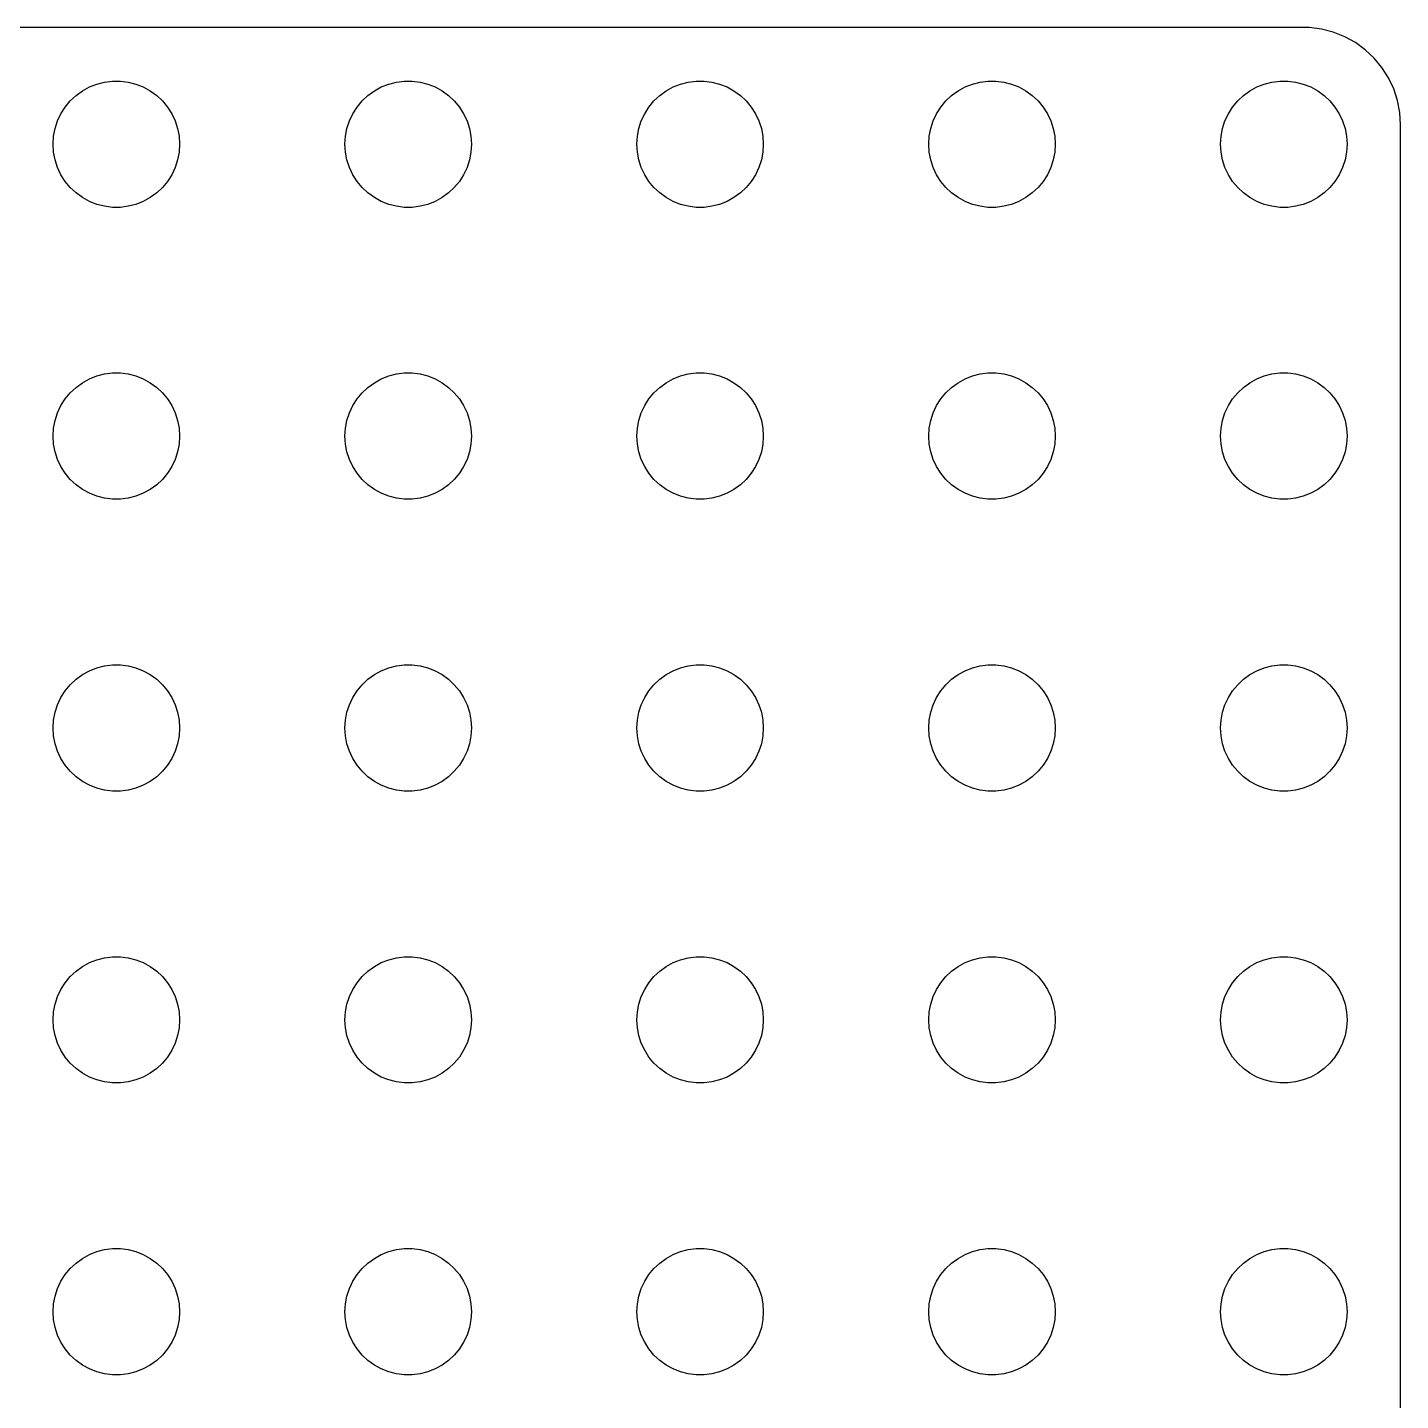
# Model space of a CAD drawing. Header units: metres. Extents: x 9 to 141, y 9 to 141.
# Drawn here: x 70.4 to 141, y 70.4 to 141 of the extents above; entities that cross this region are included whole.
import ezdxf

# ---------------------------------------------------------------- set-up
doc = ezdxf.new("R2010")
doc.units = ezdxf.units.M

msp = doc.modelspace()

# ---------------------------------------------------------------- linework, layer by layer
for p, q in [((136, 141), (14, 141)), ((136, 140.99), (136, 141)), ((136.314, 140.99), (136, 140.99)), ((136.937, 140.911), (136.314, 140.99)), ((137.545, 140.755), (136.937, 140.911)), ((138.129, 140.524), (137.545, 140.755)), ((138.679, 140.222), (138.129, 140.524)), ((139.187, 139.853), (138.679, 140.222)), ((139.645, 139.423), (139.187, 139.853)), ((140.045, 138.939), (139.645, 139.423)), ((140.382, 138.409), (140.045, 138.939)), ((140.649, 137.841), (140.382, 138.409)), ((72.9284, 137.504), (73.2586, 137.744)), ((73.2586, 137.744), (73.6162, 137.941)), ((73.6162, 137.941), (73.9957, 138.091)), ((73.9957, 138.091), (74.391, 138.192)), ((74.391, 138.192), (74.7959, 138.244)), ((74.7959, 138.244), (75.2041, 138.244)), ((75.2041, 138.244), (75.609, 138.192)), ((75.609, 138.192), (76.0043, 138.091)), ((76.0043, 138.091), (76.3838, 137.941)), ((76.3838, 137.941), (76.7414, 137.744)), ((76.7414, 137.744), (77.0716, 137.504)), ((87.9284, 137.504), (88.2586, 137.744)), ((88.2586, 137.744), (88.6162, 137.941)), ((88.6162, 137.941), (88.9957, 138.091)), ((88.9957, 138.091), (89.391, 138.192)), ((89.391, 138.192), (89.7959, 138.244)), ((89.7959, 138.244), (90.2041, 138.244)), ((90.2041, 138.244), (90.609, 138.192)), ((90.609, 138.192), (91.0043, 138.091)), ((91.0043, 138.091), (91.3838, 137.941)), ((91.3838, 137.941), (91.7414, 137.744)), ((91.7414, 137.744), (92.0716, 137.504)), ((102.928, 137.504), (103.259, 137.744)), ((103.259, 137.744), (103.616, 137.941)), ((103.616, 137.941), (103.996, 138.091)), ((103.996, 138.091), (104.391, 138.192)), ((104.391, 138.192), (104.796, 138.244)), ((104.796, 138.244), (105.204, 138.244)), ((105.204, 138.244), (105.609, 138.192)), ((105.609, 138.192), (106.004, 138.091)), ((106.004, 138.091), (106.384, 137.941)), ((106.384, 137.941), (106.741, 137.744)), ((106.741, 137.744), (107.072, 137.504)), ((117.928, 137.504), (118.259, 137.744)), ((118.259, 137.744), (118.616, 137.941)), ((118.616, 137.941), (118.996, 138.091)), ((118.996, 138.091), (119.391, 138.192)), ((119.391, 138.192), (119.796, 138.244)), ((119.796, 138.244), (120.204, 138.244)), ((120.204, 138.244), (120.609, 138.192)), ((120.609, 138.192), (121.004, 138.091)), ((121.004, 138.091), (121.384, 137.941)), ((121.384, 137.941), (121.741, 137.744)), ((121.741, 137.744), (122.072, 137.504)), ((132.928, 137.504), (133.259, 137.744)), ((133.259, 137.744), (133.616, 137.941)), ((133.616, 137.941), (133.996, 138.091)), ((133.996, 138.091), (134.391, 138.192)), ((134.391, 138.192), (134.796, 138.244)), ((134.796, 138.244), (135.204, 138.244)), ((135.204, 138.244), (135.609, 138.192)), ((135.609, 138.192), (136.004, 138.091)), ((136.004, 138.091), (136.384, 137.941)), ((136.384, 137.941), (136.741, 137.744)), ((136.741, 137.744), (137.072, 137.504)), ((140.843, 137.243), (140.649, 137.841)), ((72.152, 136.566), (72.3707, 136.91)), ((72.3707, 136.91), (72.6308, 137.225)), ((72.6308, 137.225), (72.9284, 137.504)), ((77.0716, 137.504), (77.3691, 137.225)), ((77.3691, 137.225), (77.6293, 136.91)), ((77.6293, 136.91), (77.848, 136.566)), ((87.152, 136.566), (87.3707, 136.91)), ((87.3707, 136.91), (87.6308, 137.225)), ((87.6308, 137.225), (87.9284, 137.504)), ((92.0716, 137.504), (92.3691, 137.225)), ((92.3691, 137.225), (92.6293, 136.91)), ((92.6293, 136.91), (92.848, 136.566)), ((102.152, 136.566), (102.371, 136.91)), ((102.371, 136.91), (102.631, 137.225)), ((102.631, 137.225), (102.928, 137.504)), ((107.072, 137.504), (107.369, 137.225)), ((107.369, 137.225), (107.629, 136.91)), ((107.629, 136.91), (107.848, 136.566)), ((117.152, 136.566), (117.371, 136.91)), ((117.371, 136.91), (117.631, 137.225)), ((117.631, 137.225), (117.928, 137.504)), ((122.072, 137.504), (122.369, 137.225)), ((122.369, 137.225), (122.629, 136.91)), ((122.629, 136.91), (122.848, 136.566)), ((132.152, 136.566), (132.371, 136.91)), ((132.371, 136.91), (132.631, 137.225)), ((132.631, 137.225), (132.928, 137.504)), ((137.072, 137.504), (137.369, 137.225)), ((137.369, 137.225), (137.629, 136.91)), ((137.629, 136.91), (137.848, 136.566)), ((140.961, 136.627), (140.843, 137.243)), ((71.9782, 136.196), (72.152, 136.566)), ((77.848, 136.566), (78.0218, 136.196)), ((86.9782, 136.196), (87.152, 136.566)), ((92.848, 136.566), (93.0218, 136.196)), ((101.978, 136.196), (102.152, 136.566)), ((107.848, 136.566), (108.022, 136.196)), ((116.978, 136.196), (117.152, 136.566)), ((122.848, 136.566), (123.022, 136.196)), ((131.978, 136.196), (132.152, 136.566)), ((137.848, 136.566), (138.022, 136.196)), ((141, 136), (140.961, 136.627)), ((71.7756, 135.407), (71.8521, 135.808)), ((71.8521, 135.808), (71.9782, 136.196)), ((78.0218, 136.196), (78.1479, 135.808)), ((78.1479, 135.808), (78.2244, 135.407)), ((86.7756, 135.407), (86.8521, 135.808)), ((86.8521, 135.808), (86.9782, 136.196)), ((93.0218, 136.196), (93.1479, 135.808)), ((93.1479, 135.808), (93.2244, 135.407)), ((101.776, 135.407), (101.852, 135.808)), ((101.852, 135.808), (101.978, 136.196)), ((108.022, 136.196), (108.148, 135.808)), ((108.148, 135.808), (108.224, 135.407)), ((116.776, 135.407), (116.852, 135.808)), ((116.852, 135.808), (116.978, 136.196)), ((123.022, 136.196), (123.148, 135.808)), ((123.148, 135.808), (123.224, 135.407)), ((131.776, 135.407), (131.852, 135.808)), ((131.852, 135.808), (131.978, 136.196)), ((138.022, 136.196), (138.148, 135.808)), ((138.148, 135.808), (138.224, 135.407)), ((141, 14), (141, 136)), ((71.75, 135), (71.7756, 135.407)), ((71.7756, 134.593), (71.75, 135)), ((78.2244, 135.407), (78.25, 135)), ((78.25, 135), (78.2244, 134.593)), ((86.75, 135), (86.7756, 135.407)), ((86.7756, 134.593), (86.75, 135)), ((93.2244, 135.407), (93.25, 135)), ((93.25, 135), (93.2244, 134.593)), ((101.75, 135), (101.776, 135.407)), ((101.776, 134.593), (101.75, 135)), ((108.224, 135.407), (108.25, 135)), ((108.25, 135), (108.224, 134.593)), ((116.75, 135), (116.776, 135.407)), ((116.776, 134.593), (116.75, 135)), ((123.224, 135.407), (123.25, 135)), ((123.25, 135), (123.224, 134.593)), ((131.75, 135), (131.776, 135.407)), ((131.776, 134.593), (131.75, 135)), ((138.224, 135.407), (138.25, 135)), ((138.25, 135), (138.224, 134.593)), ((71.8521, 134.192), (71.7756, 134.593)), ((71.9782, 133.804), (71.8521, 134.192)), ((78.1479, 134.192), (78.0218, 133.804)), ((78.2244, 134.593), (78.1479, 134.192)), ((86.8521, 134.192), (86.7756, 134.593)), ((86.9782, 133.804), (86.8521, 134.192)), ((93.1479, 134.192), (93.0218, 133.804)), ((93.2244, 134.593), (93.1479, 134.192)), ((101.852, 134.192), (101.776, 134.593)), ((101.978, 133.804), (101.852, 134.192)), ((108.148, 134.192), (108.022, 133.804)), ((108.224, 134.593), (108.148, 134.192)), ((116.852, 134.192), (116.776, 134.593)), ((116.978, 133.804), (116.852, 134.192)), ((123.148, 134.192), (123.022, 133.804)), ((123.224, 134.593), (123.148, 134.192)), ((131.852, 134.192), (131.776, 134.593)), ((131.978, 133.804), (131.852, 134.192)), ((138.148, 134.192), (138.022, 133.804)), ((138.224, 134.593), (138.148, 134.192)), ((72.152, 133.434), (71.9782, 133.804)), ((72.3707, 133.09), (72.152, 133.434)), ((77.848, 133.434), (77.6293, 133.09)), ((78.0218, 133.804), (77.848, 133.434)), ((87.152, 133.434), (86.9782, 133.804)), ((87.3707, 133.09), (87.152, 133.434)), ((92.848, 133.434), (92.6293, 133.09)), ((93.0218, 133.804), (92.848, 133.434)), ((102.152, 133.434), (101.978, 133.804)), ((102.371, 133.09), (102.152, 133.434)), ((107.848, 133.434), (107.629, 133.09)), ((108.022, 133.804), (107.848, 133.434)), ((117.152, 133.434), (116.978, 133.804)), ((117.371, 133.09), (117.152, 133.434)), ((122.848, 133.434), (122.629, 133.09)), ((123.022, 133.804), (122.848, 133.434)), ((132.152, 133.434), (131.978, 133.804)), ((132.371, 133.09), (132.152, 133.434)), ((137.848, 133.434), (137.629, 133.09)), ((138.022, 133.804), (137.848, 133.434)), ((72.6308, 132.775), (72.3707, 133.09)), ((72.9284, 132.496), (72.6308, 132.775)), ((77.3691, 132.775), (77.0716, 132.496)), ((77.6293, 133.09), (77.3691, 132.775)), ((87.6308, 132.775), (87.3707, 133.09)), ((87.9284, 132.496), (87.6308, 132.775)), ((92.3691, 132.775), (92.0716, 132.496)), ((92.6293, 133.09), (92.3691, 132.775)), ((102.631, 132.775), (102.371, 133.09)), ((102.928, 132.496), (102.631, 132.775)), ((107.369, 132.775), (107.072, 132.496)), ((107.629, 133.09), (107.369, 132.775)), ((117.631, 132.775), (117.371, 133.09)), ((117.928, 132.496), (117.631, 132.775)), ((122.369, 132.775), (122.072, 132.496)), ((122.629, 133.09), (122.369, 132.775)), ((132.631, 132.775), (132.371, 133.09)), ((132.928, 132.496), (132.631, 132.775)), ((137.369, 132.775), (137.072, 132.496)), ((137.629, 133.09), (137.369, 132.775)), ((73.2586, 132.256), (72.9284, 132.496)), ((73.6162, 132.059), (73.2586, 132.256)), ((73.9957, 131.909), (73.6162, 132.059)), ((76.3838, 132.059), (76.0043, 131.909)), ((76.7414, 132.256), (76.3838, 132.059)), ((77.0716, 132.496), (76.7414, 132.256)), ((88.2586, 132.256), (87.9284, 132.496)), ((88.6162, 132.059), (88.2586, 132.256)), ((88.9957, 131.909), (88.6162, 132.059)), ((91.3838, 132.059), (91.0043, 131.909)), ((91.7414, 132.256), (91.3838, 132.059)), ((92.0716, 132.496), (91.7414, 132.256)), ((103.259, 132.256), (102.928, 132.496)), ((103.616, 132.059), (103.259, 132.256)), ((103.996, 131.909), (103.616, 132.059)), ((106.384, 132.059), (106.004, 131.909)), ((106.741, 132.256), (106.384, 132.059)), ((107.072, 132.496), (106.741, 132.256)), ((118.259, 132.256), (117.928, 132.496)), ((118.616, 132.059), (118.259, 132.256)), ((118.996, 131.909), (118.616, 132.059)), ((121.384, 132.059), (121.004, 131.909)), ((121.741, 132.256), (121.384, 132.059)), ((122.072, 132.496), (121.741, 132.256)), ((133.259, 132.256), (132.928, 132.496)), ((133.616, 132.059), (133.259, 132.256)), ((133.996, 131.909), (133.616, 132.059)), ((136.384, 132.059), (136.004, 131.909)), ((136.741, 132.256), (136.384, 132.059)), ((137.072, 132.496), (136.741, 132.256)), ((74.391, 131.808), (73.9957, 131.909)), ((74.7959, 131.756), (74.391, 131.808)), ((75.2041, 131.756), (74.7959, 131.756)), ((75.609, 131.808), (75.2041, 131.756)), ((76.0043, 131.909), (75.609, 131.808)), ((89.391, 131.808), (88.9957, 131.909)), ((89.7959, 131.756), (89.391, 131.808)), ((90.2041, 131.756), (89.7959, 131.756)), ((90.609, 131.808), (90.2041, 131.756)), ((91.0043, 131.909), (90.609, 131.808)), ((104.391, 131.808), (103.996, 131.909)), ((104.796, 131.756), (104.391, 131.808)), ((105.204, 131.756), (104.796, 131.756)), ((105.609, 131.808), (105.204, 131.756)), ((106.004, 131.909), (105.609, 131.808)), ((119.391, 131.808), (118.996, 131.909)), ((119.796, 131.756), (119.391, 131.808)), ((120.204, 131.756), (119.796, 131.756)), ((120.609, 131.808), (120.204, 131.756)), ((121.004, 131.909), (120.609, 131.808)), ((134.391, 131.808), (133.996, 131.909)), ((134.796, 131.756), (134.391, 131.808)), ((135.204, 131.756), (134.796, 131.756)), ((135.609, 131.808), (135.204, 131.756)), ((136.004, 131.909), (135.609, 131.808)), ((73.2586, 122.744), (73.6162, 122.941)), ((73.6162, 122.941), (73.9957, 123.091)), ((73.9957, 123.091), (74.391, 123.192)), ((74.391, 123.192), (74.7959, 123.244)), ((74.7959, 123.244), (75.2041, 123.244)), ((75.2041, 123.244), (75.609, 123.192)), ((75.609, 123.192), (76.0043, 123.091)), ((76.0043, 123.091), (76.3838, 122.941)), ((76.3838, 122.941), (76.7414, 122.744)), ((88.2586, 122.744), (88.6162, 122.941)), ((88.6162, 122.941), (88.9957, 123.091)), ((88.9957, 123.091), (89.391, 123.192)), ((89.391, 123.192), (89.7959, 123.244)), ((89.7959, 123.244), (90.2041, 123.244)), ((90.2041, 123.244), (90.609, 123.192)), ((90.609, 123.192), (91.0043, 123.091)), ((91.0043, 123.091), (91.3838, 122.941)), ((91.3838, 122.941), (91.7414, 122.744)), ((103.259, 122.744), (103.616, 122.941)), ((103.616, 122.941), (103.996, 123.091)), ((103.996, 123.091), (104.391, 123.192)), ((104.391, 123.192), (104.796, 123.244)), ((104.796, 123.244), (105.204, 123.244)), ((105.204, 123.244), (105.609, 123.192)), ((105.609, 123.192), (106.004, 123.091)), ((106.004, 123.091), (106.384, 122.941)), ((106.384, 122.941), (106.741, 122.744)), ((118.259, 122.744), (118.616, 122.941)), ((118.616, 122.941), (118.996, 123.091)), ((118.996, 123.091), (119.391, 123.192)), ((119.391, 123.192), (119.796, 123.244)), ((119.796, 123.244), (120.204, 123.244)), ((120.204, 123.244), (120.609, 123.192)), ((120.609, 123.192), (121.004, 123.091)), ((121.004, 123.091), (121.384, 122.941)), ((121.384, 122.941), (121.741, 122.744)), ((133.259, 122.744), (133.616, 122.941)), ((133.616, 122.941), (133.996, 123.091)), ((133.996, 123.091), (134.391, 123.192)), ((134.391, 123.192), (134.796, 123.244)), ((134.796, 123.244), (135.204, 123.244)), ((135.204, 123.244), (135.609, 123.192)), ((135.609, 123.192), (136.004, 123.091)), ((136.004, 123.091), (136.384, 122.941)), ((136.384, 122.941), (136.741, 122.744)), ((72.3707, 121.91), (72.6308, 122.225)), ((72.6308, 122.225), (72.9284, 122.504)), ((72.9284, 122.504), (73.2586, 122.744)), ((76.7414, 122.744), (77.0716, 122.504)), ((77.0716, 122.504), (77.3691, 122.225)), ((77.3691, 122.225), (77.6293, 121.91)), ((87.3707, 121.91), (87.6308, 122.225)), ((87.6308, 122.225), (87.9284, 122.504)), ((87.9284, 122.504), (88.2586, 122.744)), ((91.7414, 122.744), (92.0716, 122.504)), ((92.0716, 122.504), (92.3691, 122.225)), ((92.3691, 122.225), (92.6293, 121.91)), ((102.371, 121.91), (102.631, 122.225)), ((102.631, 122.225), (102.928, 122.504)), ((102.928, 122.504), (103.259, 122.744)), ((106.741, 122.744), (107.072, 122.504)), ((107.072, 122.504), (107.369, 122.225)), ((107.369, 122.225), (107.629, 121.91)), ((117.371, 121.91), (117.631, 122.225)), ((117.631, 122.225), (117.928, 122.504)), ((117.928, 122.504), (118.259, 122.744)), ((121.741, 122.744), (122.072, 122.504)), ((122.072, 122.504), (122.369, 122.225)), ((122.369, 122.225), (122.629, 121.91)), ((132.371, 121.91), (132.631, 122.225)), ((132.631, 122.225), (132.928, 122.504)), ((132.928, 122.504), (133.259, 122.744)), ((136.741, 122.744), (137.072, 122.504)), ((137.072, 122.504), (137.369, 122.225)), ((137.369, 122.225), (137.629, 121.91)), ((71.9782, 121.196), (72.152, 121.566)), ((72.152, 121.566), (72.3707, 121.91)), ((77.6293, 121.91), (77.848, 121.566)), ((77.848, 121.566), (78.0218, 121.196)), ((86.9782, 121.196), (87.152, 121.566)), ((87.152, 121.566), (87.3707, 121.91)), ((92.6293, 121.91), (92.848, 121.566)), ((92.848, 121.566), (93.0218, 121.196)), ((101.978, 121.196), (102.152, 121.566)), ((102.152, 121.566), (102.371, 121.91)), ((107.629, 121.91), (107.848, 121.566)), ((107.848, 121.566), (108.022, 121.196)), ((116.978, 121.196), (117.152, 121.566)), ((117.152, 121.566), (117.371, 121.91)), ((122.629, 121.91), (122.848, 121.566)), ((122.848, 121.566), (123.022, 121.196)), ((131.978, 121.196), (132.152, 121.566)), ((132.152, 121.566), (132.371, 121.91)), ((137.629, 121.91), (137.848, 121.566)), ((137.848, 121.566), (138.022, 121.196)), ((71.7756, 120.407), (71.8521, 120.808)), ((71.8521, 120.808), (71.9782, 121.196)), ((78.0218, 121.196), (78.1479, 120.808)), ((78.1479, 120.808), (78.2244, 120.407)), ((86.7756, 120.407), (86.8521, 120.808)), ((86.8521, 120.808), (86.9782, 121.196)), ((93.0218, 121.196), (93.1479, 120.808)), ((93.1479, 120.808), (93.2244, 120.407)), ((101.776, 120.407), (101.852, 120.808)), ((101.852, 120.808), (101.978, 121.196)), ((108.022, 121.196), (108.148, 120.808)), ((108.148, 120.808), (108.224, 120.407)), ((116.776, 120.407), (116.852, 120.808)), ((116.852, 120.808), (116.978, 121.196)), ((123.022, 121.196), (123.148, 120.808)), ((123.148, 120.808), (123.224, 120.407)), ((131.776, 120.407), (131.852, 120.808)), ((131.852, 120.808), (131.978, 121.196)), ((138.022, 121.196), (138.148, 120.808)), ((138.148, 120.808), (138.224, 120.407)), ((71.75, 120), (71.7756, 120.407)), ((71.7756, 119.593), (71.75, 120)), ((78.2244, 120.407), (78.25, 120)), ((78.25, 120), (78.2244, 119.593)), ((86.75, 120), (86.7756, 120.407)), ((86.7756, 119.593), (86.75, 120)), ((93.2244, 120.407), (93.25, 120)), ((93.25, 120), (93.2244, 119.593)), ((101.75, 120), (101.776, 120.407)), ((101.776, 119.593), (101.75, 120)), ((108.224, 120.407), (108.25, 120)), ((108.25, 120), (108.224, 119.593)), ((116.75, 120), (116.776, 120.407)), ((116.776, 119.593), (116.75, 120)), ((123.224, 120.407), (123.25, 120)), ((123.25, 120), (123.224, 119.593)), ((131.75, 120), (131.776, 120.407)), ((131.776, 119.593), (131.75, 120)), ((138.224, 120.407), (138.25, 120)), ((138.25, 120), (138.224, 119.593)), ((71.8521, 119.192), (71.7756, 119.593)), ((78.2244, 119.593), (78.1479, 119.192)), ((86.8521, 119.192), (86.7756, 119.593)), ((93.2244, 119.593), (93.1479, 119.192)), ((101.852, 119.192), (101.776, 119.593)), ((108.224, 119.593), (108.148, 119.192)), ((116.852, 119.192), (116.776, 119.593)), ((123.224, 119.593), (123.148, 119.192)), ((131.852, 119.192), (131.776, 119.593)), ((138.224, 119.593), (138.148, 119.192)), ((71.9782, 118.804), (71.8521, 119.192)), ((72.152, 118.434), (71.9782, 118.804)), ((78.0218, 118.804), (77.848, 118.434)), ((78.1479, 119.192), (78.0218, 118.804)), ((86.9782, 118.804), (86.8521, 119.192)), ((87.152, 118.434), (86.9782, 118.804)), ((93.0218, 118.804), (92.848, 118.434)), ((93.1479, 119.192), (93.0218, 118.804)), ((101.978, 118.804), (101.852, 119.192)), ((102.152, 118.434), (101.978, 118.804)), ((108.022, 118.804), (107.848, 118.434)), ((108.148, 119.192), (108.022, 118.804)), ((116.978, 118.804), (116.852, 119.192)), ((117.152, 118.434), (116.978, 118.804)), ((123.022, 118.804), (122.848, 118.434)), ((123.148, 119.192), (123.022, 118.804)), ((131.978, 118.804), (131.852, 119.192)), ((132.152, 118.434), (131.978, 118.804)), ((138.022, 118.804), (137.848, 118.434)), ((138.148, 119.192), (138.022, 118.804)), ((72.3707, 118.09), (72.152, 118.434)), ((72.6308, 117.775), (72.3707, 118.09)), ((77.6293, 118.09), (77.3691, 117.775)), ((77.848, 118.434), (77.6293, 118.09)), ((87.3707, 118.09), (87.152, 118.434)), ((87.6308, 117.775), (87.3707, 118.09)), ((92.6293, 118.09), (92.3691, 117.775)), ((92.848, 118.434), (92.6293, 118.09)), ((102.371, 118.09), (102.152, 118.434)), ((102.631, 117.775), (102.371, 118.09)), ((107.629, 118.09), (107.369, 117.775)), ((107.848, 118.434), (107.629, 118.09)), ((117.371, 118.09), (117.152, 118.434)), ((117.631, 117.775), (117.371, 118.09)), ((122.629, 118.09), (122.369, 117.775)), ((122.848, 118.434), (122.629, 118.09)), ((132.371, 118.09), (132.152, 118.434)), ((132.631, 117.775), (132.371, 118.09)), ((137.629, 118.09), (137.369, 117.775)), ((137.848, 118.434), (137.629, 118.09)), ((72.9284, 117.496), (72.6308, 117.775)), ((73.2586, 117.256), (72.9284, 117.496)), ((73.6162, 117.059), (73.2586, 117.256)), ((76.7414, 117.256), (76.3838, 117.059)), ((77.0716, 117.496), (76.7414, 117.256)), ((77.3691, 117.775), (77.0716, 117.496)), ((87.9284, 117.496), (87.6308, 117.775)), ((88.2586, 117.256), (87.9284, 117.496)), ((88.6162, 117.059), (88.2586, 117.256)), ((91.7414, 117.256), (91.3838, 117.059)), ((92.0716, 117.496), (91.7414, 117.256)), ((92.3691, 117.775), (92.0716, 117.496)), ((102.928, 117.496), (102.631, 117.775)), ((103.259, 117.256), (102.928, 117.496)), ((103.616, 117.059), (103.259, 117.256)), ((106.741, 117.256), (106.384, 117.059)), ((107.072, 117.496), (106.741, 117.256)), ((107.369, 117.775), (107.072, 117.496)), ((117.928, 117.496), (117.631, 117.775)), ((118.259, 117.256), (117.928, 117.496)), ((118.616, 117.059), (118.259, 117.256)), ((121.741, 117.256), (121.384, 117.059)), ((122.072, 117.496), (121.741, 117.256)), ((122.369, 117.775), (122.072, 117.496)), ((132.928, 117.496), (132.631, 117.775)), ((133.259, 117.256), (132.928, 117.496)), ((133.616, 117.059), (133.259, 117.256)), ((136.741, 117.256), (136.384, 117.059)), ((137.072, 117.496), (136.741, 117.256)), ((137.369, 117.775), (137.072, 117.496)), ((73.9957, 116.909), (73.6162, 117.059)), ((74.391, 116.808), (73.9957, 116.909)), ((74.7959, 116.756), (74.391, 116.808)), ((75.2041, 116.756), (74.7959, 116.756)), ((75.609, 116.808), (75.2041, 116.756)), ((76.0043, 116.909), (75.609, 116.808)), ((76.3838, 117.059), (76.0043, 116.909)), ((88.9957, 116.909), (88.6162, 117.059)), ((89.391, 116.808), (88.9957, 116.909)), ((89.7959, 116.756), (89.391, 116.808)), ((90.2041, 116.756), (89.7959, 116.756)), ((90.609, 116.808), (90.2041, 116.756)), ((91.0043, 116.909), (90.609, 116.808)), ((91.3838, 117.059), (91.0043, 116.909)), ((103.996, 116.909), (103.616, 117.059)), ((104.391, 116.808), (103.996, 116.909)), ((104.796, 116.756), (104.391, 116.808)), ((105.204, 116.756), (104.796, 116.756)), ((105.609, 116.808), (105.204, 116.756)), ((106.004, 116.909), (105.609, 116.808)), ((106.384, 117.059), (106.004, 116.909)), ((118.996, 116.909), (118.616, 117.059)), ((119.391, 116.808), (118.996, 116.909)), ((119.796, 116.756), (119.391, 116.808)), ((120.204, 116.756), (119.796, 116.756)), ((120.609, 116.808), (120.204, 116.756)), ((121.004, 116.909), (120.609, 116.808)), ((121.384, 117.059), (121.004, 116.909)), ((133.996, 116.909), (133.616, 117.059)), ((134.391, 116.808), (133.996, 116.909)), ((134.796, 116.756), (134.391, 116.808)), ((135.204, 116.756), (134.796, 116.756)), ((135.609, 116.808), (135.204, 116.756)), ((136.004, 116.909), (135.609, 116.808)), ((136.384, 117.059), (136.004, 116.909)), ((73.6162, 107.941), (73.9957, 108.091)), ((73.9957, 108.091), (74.391, 108.192)), ((74.391, 108.192), (74.7959, 108.244)), ((74.7959, 108.244), (75.2041, 108.244)), ((75.2041, 108.244), (75.609, 108.192)), ((75.609, 108.192), (76.0043, 108.091)), ((76.0043, 108.091), (76.3838, 107.941)), ((88.6162, 107.941), (88.9957, 108.091)), ((88.9957, 108.091), (89.391, 108.192)), ((89.391, 108.192), (89.7959, 108.244)), ((89.7959, 108.244), (90.2041, 108.244)), ((90.2041, 108.244), (90.609, 108.192)), ((90.609, 108.192), (91.0043, 108.091)), ((91.0043, 108.091), (91.3838, 107.941)), ((103.616, 107.941), (103.996, 108.091)), ((103.996, 108.091), (104.391, 108.192)), ((104.391, 108.192), (104.796, 108.244)), ((104.796, 108.244), (105.204, 108.244)), ((105.204, 108.244), (105.609, 108.192)), ((105.609, 108.192), (106.004, 108.091)), ((106.004, 108.091), (106.384, 107.941)), ((118.616, 107.941), (118.996, 108.091)), ((118.996, 108.091), (119.391, 108.192)), ((119.391, 108.192), (119.796, 108.244)), ((119.796, 108.244), (120.204, 108.244)), ((120.204, 108.244), (120.609, 108.192)), ((120.609, 108.192), (121.004, 108.091)), ((121.004, 108.091), (121.384, 107.941)), ((133.616, 107.941), (133.996, 108.091)), ((133.996, 108.091), (134.391, 108.192)), ((134.391, 108.192), (134.796, 108.244)), ((134.796, 108.244), (135.204, 108.244)), ((135.204, 108.244), (135.609, 108.192)), ((135.609, 108.192), (136.004, 108.091)), ((136.004, 108.091), (136.384, 107.941)), ((72.6308, 107.225), (72.9284, 107.504)), ((72.9284, 107.504), (73.2586, 107.744)), ((73.2586, 107.744), (73.6162, 107.941)), ((76.3838, 107.941), (76.7414, 107.744)), ((76.7414, 107.744), (77.0716, 107.504)), ((77.0716, 107.504), (77.3691, 107.225)), ((87.6308, 107.225), (87.9284, 107.504)), ((87.9284, 107.504), (88.2586, 107.744)), ((88.2586, 107.744), (88.6162, 107.941)), ((91.3838, 107.941), (91.7414, 107.744)), ((91.7414, 107.744), (92.0716, 107.504)), ((92.0716, 107.504), (92.3691, 107.225)), ((102.631, 107.225), (102.928, 107.504)), ((102.928, 107.504), (103.259, 107.744)), ((103.259, 107.744), (103.616, 107.941)), ((106.384, 107.941), (106.741, 107.744)), ((106.741, 107.744), (107.072, 107.504)), ((107.072, 107.504), (107.369, 107.225)), ((117.631, 107.225), (117.928, 107.504)), ((117.928, 107.504), (118.259, 107.744)), ((118.259, 107.744), (118.616, 107.941)), ((121.384, 107.941), (121.741, 107.744)), ((121.741, 107.744), (122.072, 107.504)), ((122.072, 107.504), (122.369, 107.225)), ((132.631, 107.225), (132.928, 107.504)), ((132.928, 107.504), (133.259, 107.744)), ((133.259, 107.744), (133.616, 107.941)), ((136.384, 107.941), (136.741, 107.744)), ((136.741, 107.744), (137.072, 107.504)), ((137.072, 107.504), (137.369, 107.225)), ((71.9782, 106.196), (72.152, 106.566)), ((72.152, 106.566), (72.3707, 106.91)), ((72.3707, 106.91), (72.6308, 107.225)), ((77.3691, 107.225), (77.6293, 106.91)), ((77.6293, 106.91), (77.848, 106.566)), ((77.848, 106.566), (78.0218, 106.196)), ((86.9782, 106.196), (87.152, 106.566)), ((87.152, 106.566), (87.3707, 106.91)), ((87.3707, 106.91), (87.6308, 107.225)), ((92.3691, 107.225), (92.6293, 106.91)), ((92.6293, 106.91), (92.848, 106.566)), ((92.848, 106.566), (93.0218, 106.196)), ((101.978, 106.196), (102.152, 106.566)), ((102.152, 106.566), (102.371, 106.91)), ((102.371, 106.91), (102.631, 107.225)), ((107.369, 107.225), (107.629, 106.91)), ((107.629, 106.91), (107.848, 106.566)), ((107.848, 106.566), (108.022, 106.196)), ((116.978, 106.196), (117.152, 106.566)), ((117.152, 106.566), (117.371, 106.91)), ((117.371, 106.91), (117.631, 107.225)), ((122.369, 107.225), (122.629, 106.91)), ((122.629, 106.91), (122.848, 106.566)), ((122.848, 106.566), (123.022, 106.196)), ((131.978, 106.196), (132.152, 106.566)), ((132.152, 106.566), (132.371, 106.91)), ((132.371, 106.91), (132.631, 107.225)), ((137.369, 107.225), (137.629, 106.91)), ((137.629, 106.91), (137.848, 106.566)), ((137.848, 106.566), (138.022, 106.196)), ((71.8521, 105.808), (71.9782, 106.196)), ((78.0218, 106.196), (78.1479, 105.808)), ((86.8521, 105.808), (86.9782, 106.196)), ((93.0218, 106.196), (93.1479, 105.808)), ((101.852, 105.808), (101.978, 106.196)), ((108.022, 106.196), (108.148, 105.808)), ((116.852, 105.808), (116.978, 106.196)), ((123.022, 106.196), (123.148, 105.808)), ((131.852, 105.808), (131.978, 106.196)), ((138.022, 106.196), (138.148, 105.808)), ((71.75, 105), (71.7756, 105.407)), ((71.7756, 105.407), (71.8521, 105.808)), ((78.1479, 105.808), (78.2244, 105.407)), ((78.2244, 105.407), (78.25, 105)), ((86.75, 105), (86.7756, 105.407)), ((86.7756, 105.407), (86.8521, 105.808)), ((93.1479, 105.808), (93.2244, 105.407)), ((93.2244, 105.407), (93.25, 105)), ((101.75, 105), (101.776, 105.407)), ((101.776, 105.407), (101.852, 105.808)), ((108.148, 105.808), (108.224, 105.407)), ((108.224, 105.407), (108.25, 105)), ((116.75, 105), (116.776, 105.407)), ((116.776, 105.407), (116.852, 105.808)), ((123.148, 105.808), (123.224, 105.407)), ((123.224, 105.407), (123.25, 105)), ((131.75, 105), (131.776, 105.407)), ((131.776, 105.407), (131.852, 105.808)), ((138.148, 105.808), (138.224, 105.407)), ((138.224, 105.407), (138.25, 105)), ((71.7756, 104.593), (71.75, 105)), ((71.8521, 104.192), (71.7756, 104.593)), ((78.2244, 104.593), (78.1479, 104.192)), ((78.25, 105), (78.2244, 104.593)), ((86.7756, 104.593), (86.75, 105)), ((86.8521, 104.192), (86.7756, 104.593)), ((93.2244, 104.593), (93.1479, 104.192)), ((93.25, 105), (93.2244, 104.593)), ((101.776, 104.593), (101.75, 105)), ((101.852, 104.192), (101.776, 104.593)), ((108.224, 104.593), (108.148, 104.192)), ((108.25, 105), (108.224, 104.593)), ((116.776, 104.593), (116.75, 105)), ((116.852, 104.192), (116.776, 104.593)), ((123.224, 104.593), (123.148, 104.192)), ((123.25, 105), (123.224, 104.593)), ((131.776, 104.593), (131.75, 105)), ((131.852, 104.192), (131.776, 104.593)), ((138.224, 104.593), (138.148, 104.192)), ((138.25, 105), (138.224, 104.593)), ((71.9782, 103.804), (71.8521, 104.192)), ((72.152, 103.434), (71.9782, 103.804)), ((78.0218, 103.804), (77.848, 103.434)), ((78.1479, 104.192), (78.0218, 103.804)), ((86.9782, 103.804), (86.8521, 104.192)), ((87.152, 103.434), (86.9782, 103.804)), ((93.0218, 103.804), (92.848, 103.434)), ((93.1479, 104.192), (93.0218, 103.804)), ((101.978, 103.804), (101.852, 104.192)), ((102.152, 103.434), (101.978, 103.804)), ((108.022, 103.804), (107.848, 103.434)), ((108.148, 104.192), (108.022, 103.804)), ((116.978, 103.804), (116.852, 104.192)), ((117.152, 103.434), (116.978, 103.804)), ((123.022, 103.804), (122.848, 103.434)), ((123.148, 104.192), (123.022, 103.804)), ((131.978, 103.804), (131.852, 104.192)), ((132.152, 103.434), (131.978, 103.804)), ((138.022, 103.804), (137.848, 103.434)), ((138.148, 104.192), (138.022, 103.804)), ((72.3707, 103.09), (72.152, 103.434)), ((72.6308, 102.775), (72.3707, 103.09)), ((77.6293, 103.09), (77.3691, 102.775)), ((77.848, 103.434), (77.6293, 103.09)), ((87.3707, 103.09), (87.152, 103.434)), ((87.6308, 102.775), (87.3707, 103.09)), ((92.6293, 103.09), (92.3691, 102.775)), ((92.848, 103.434), (92.6293, 103.09)), ((102.371, 103.09), (102.152, 103.434)), ((102.631, 102.775), (102.371, 103.09)), ((107.629, 103.09), (107.369, 102.775)), ((107.848, 103.434), (107.629, 103.09)), ((117.371, 103.09), (117.152, 103.434)), ((117.631, 102.775), (117.371, 103.09)), ((122.629, 103.09), (122.369, 102.775)), ((122.848, 103.434), (122.629, 103.09)), ((132.371, 103.09), (132.152, 103.434)), ((132.631, 102.775), (132.371, 103.09)), ((137.629, 103.09), (137.369, 102.775)), ((137.848, 103.434), (137.629, 103.09)), ((72.9284, 102.496), (72.6308, 102.775)), ((73.2586, 102.256), (72.9284, 102.496)), ((77.0716, 102.496), (76.7414, 102.256)), ((77.3691, 102.775), (77.0716, 102.496)), ((87.9284, 102.496), (87.6308, 102.775)), ((88.2586, 102.256), (87.9284, 102.496)), ((92.0716, 102.496), (91.7414, 102.256)), ((92.3691, 102.775), (92.0716, 102.496)), ((102.928, 102.496), (102.631, 102.775)), ((103.259, 102.256), (102.928, 102.496)), ((107.072, 102.496), (106.741, 102.256)), ((107.369, 102.775), (107.072, 102.496)), ((117.928, 102.496), (117.631, 102.775)), ((118.259, 102.256), (117.928, 102.496)), ((122.072, 102.496), (121.741, 102.256)), ((122.369, 102.775), (122.072, 102.496)), ((132.928, 102.496), (132.631, 102.775)), ((133.259, 102.256), (132.928, 102.496)), ((137.072, 102.496), (136.741, 102.256)), ((137.369, 102.775), (137.072, 102.496)), ((73.6162, 102.059), (73.2586, 102.256)), ((73.9957, 101.909), (73.6162, 102.059)), ((74.391, 101.808), (73.9957, 101.909)), ((74.7959, 101.756), (74.391, 101.808)), ((75.2041, 101.756), (74.7959, 101.756)), ((75.609, 101.808), (75.2041, 101.756)), ((76.0043, 101.909), (75.609, 101.808)), ((76.3838, 102.059), (76.0043, 101.909)), ((76.7414, 102.256), (76.3838, 102.059)), ((88.6162, 102.059), (88.2586, 102.256)), ((88.9957, 101.909), (88.6162, 102.059)), ((89.391, 101.808), (88.9957, 101.909)), ((89.7959, 101.756), (89.391, 101.808)), ((90.2041, 101.756), (89.7959, 101.756)), ((90.609, 101.808), (90.2041, 101.756)), ((91.0043, 101.909), (90.609, 101.808)), ((91.3838, 102.059), (91.0043, 101.909)), ((91.7414, 102.256), (91.3838, 102.059)), ((103.616, 102.059), (103.259, 102.256)), ((103.996, 101.909), (103.616, 102.059)), ((104.391, 101.808), (103.996, 101.909)), ((104.796, 101.756), (104.391, 101.808)), ((105.204, 101.756), (104.796, 101.756)), ((105.609, 101.808), (105.204, 101.756)), ((106.004, 101.909), (105.609, 101.808)), ((106.384, 102.059), (106.004, 101.909)), ((106.741, 102.256), (106.384, 102.059)), ((118.616, 102.059), (118.259, 102.256)), ((118.996, 101.909), (118.616, 102.059)), ((119.391, 101.808), (118.996, 101.909)), ((119.796, 101.756), (119.391, 101.808)), ((120.204, 101.756), (119.796, 101.756)), ((120.609, 101.808), (120.204, 101.756)), ((121.004, 101.909), (120.609, 101.808)), ((121.384, 102.059), (121.004, 101.909)), ((121.741, 102.256), (121.384, 102.059)), ((133.616, 102.059), (133.259, 102.256)), ((133.996, 101.909), (133.616, 102.059)), ((134.391, 101.808), (133.996, 101.909)), ((134.796, 101.756), (134.391, 101.808)), ((135.204, 101.756), (134.796, 101.756)), ((135.609, 101.808), (135.204, 101.756)), ((136.004, 101.909), (135.609, 101.808)), ((136.384, 102.059), (136.004, 101.909)), ((136.741, 102.256), (136.384, 102.059)), ((73.9957, 93.0909), (74.391, 93.1924)), ((74.391, 93.1924), (74.7959, 93.2436)), ((74.7959, 93.2436), (75.2041, 93.2436)), ((75.2041, 93.2436), (75.609, 93.1924)), ((75.609, 93.1924), (76.0043, 93.0909)), ((88.9957, 93.0909), (89.391, 93.1924)), ((89.391, 93.1924), (89.7959, 93.2436)), ((89.7959, 93.2436), (90.2041, 93.2436)), ((90.2041, 93.2436), (90.609, 93.1924)), ((90.609, 93.1924), (91.0043, 93.0909)), ((103.996, 93.0909), (104.391, 93.1924)), ((104.391, 93.1924), (104.796, 93.2436)), ((104.796, 93.2436), (105.204, 93.2436)), ((105.204, 93.2436), (105.609, 93.1924)), ((105.609, 93.1924), (106.004, 93.0909)), ((118.996, 93.0909), (119.391, 93.1924)), ((119.391, 93.1924), (119.796, 93.2436)), ((119.796, 93.2436), (120.204, 93.2436)), ((120.204, 93.2436), (120.609, 93.1924)), ((120.609, 93.1924), (121.004, 93.0909)), ((133.996, 93.0909), (134.391, 93.1924)), ((134.391, 93.1924), (134.796, 93.2436)), ((134.796, 93.2436), (135.204, 93.2436)), ((135.204, 93.2436), (135.609, 93.1924)), ((135.609, 93.1924), (136.004, 93.0909)), ((72.6308, 92.2248), (72.9284, 92.5042)), ((72.9284, 92.5042), (73.2586, 92.7441)), ((73.2586, 92.7441), (73.6162, 92.9407)), ((73.6162, 92.9407), (73.9957, 93.0909)), ((76.0043, 93.0909), (76.3838, 92.9407)), ((76.3838, 92.9407), (76.7414, 92.7441)), ((76.7414, 92.7441), (77.0716, 92.5042)), ((77.0716, 92.5042), (77.3691, 92.2248)), ((87.6308, 92.2248), (87.9284, 92.5042)), ((87.9284, 92.5042), (88.2586, 92.7441)), ((88.2586, 92.7441), (88.6162, 92.9407)), ((88.6162, 92.9407), (88.9957, 93.0909)), ((91.0043, 93.0909), (91.3838, 92.9407)), ((91.3838, 92.9407), (91.7414, 92.7441)), ((91.7414, 92.7441), (92.0716, 92.5042)), ((92.0716, 92.5042), (92.3691, 92.2248)), ((102.631, 92.2248), (102.928, 92.5042)), ((102.928, 92.5042), (103.259, 92.7441)), ((103.259, 92.7441), (103.616, 92.9407)), ((103.616, 92.9407), (103.996, 93.0909)), ((106.004, 93.0909), (106.384, 92.9407)), ((106.384, 92.9407), (106.741, 92.7441)), ((106.741, 92.7441), (107.072, 92.5042)), ((107.072, 92.5042), (107.369, 92.2248)), ((117.631, 92.2248), (117.928, 92.5042)), ((117.928, 92.5042), (118.259, 92.7441)), ((118.259, 92.7441), (118.616, 92.9407)), ((118.616, 92.9407), (118.996, 93.0909)), ((121.004, 93.0909), (121.384, 92.9407)), ((121.384, 92.9407), (121.741, 92.7441)), ((121.741, 92.7441), (122.072, 92.5042)), ((122.072, 92.5042), (122.369, 92.2248)), ((132.631, 92.2248), (132.928, 92.5042)), ((132.928, 92.5042), (133.259, 92.7441)), ((133.259, 92.7441), (133.616, 92.9407)), ((133.616, 92.9407), (133.996, 93.0909)), ((136.004, 93.0909), (136.384, 92.9407)), ((136.384, 92.9407), (136.741, 92.7441)), ((136.741, 92.7441), (137.072, 92.5042)), ((137.072, 92.5042), (137.369, 92.2248)), ((72.152, 91.5657), (72.3707, 91.9103)), ((72.3707, 91.9103), (72.6308, 92.2248)), ((77.3691, 92.2248), (77.6293, 91.9103)), ((77.6293, 91.9103), (77.848, 91.5657)), ((87.152, 91.5657), (87.3707, 91.9103)), ((87.3707, 91.9103), (87.6308, 92.2248)), ((92.3691, 92.2248), (92.6293, 91.9103)), ((92.6293, 91.9103), (92.848, 91.5657)), ((102.152, 91.5657), (102.371, 91.9103)), ((102.371, 91.9103), (102.631, 92.2248)), ((107.369, 92.2248), (107.629, 91.9103)), ((107.629, 91.9103), (107.848, 91.5657)), ((117.152, 91.5657), (117.371, 91.9103)), ((117.371, 91.9103), (117.631, 92.2248)), ((122.369, 92.2248), (122.629, 91.9103)), ((122.629, 91.9103), (122.848, 91.5657)), ((132.152, 91.5657), (132.371, 91.9103)), ((132.371, 91.9103), (132.631, 92.2248)), ((137.369, 92.2248), (137.629, 91.9103)), ((137.629, 91.9103), (137.848, 91.5657)), ((71.8521, 90.8082), (71.9782, 91.1964)), ((71.9782, 91.1964), (72.152, 91.5657)), ((77.848, 91.5657), (78.0218, 91.1964)), ((78.0218, 91.1964), (78.1479, 90.8082)), ((86.8521, 90.8082), (86.9782, 91.1964)), ((86.9782, 91.1964), (87.152, 91.5657)), ((92.848, 91.5657), (93.0218, 91.1964)), ((93.0218, 91.1964), (93.1479, 90.8082)), ((101.852, 90.8082), (101.978, 91.1964)), ((101.978, 91.1964), (102.152, 91.5657)), ((107.848, 91.5657), (108.022, 91.1964)), ((108.022, 91.1964), (108.148, 90.8082)), ((116.852, 90.8082), (116.978, 91.1964)), ((116.978, 91.1964), (117.152, 91.5657)), ((122.848, 91.5657), (123.022, 91.1964)), ((123.022, 91.1964), (123.148, 90.8082)), ((131.852, 90.8082), (131.978, 91.1964)), ((131.978, 91.1964), (132.152, 91.5657)), ((137.848, 91.5657), (138.022, 91.1964)), ((138.022, 91.1964), (138.148, 90.8082)), ((71.75, 90), (71.7756, 90.4073)), ((71.7756, 90.4073), (71.8521, 90.8082)), ((78.1479, 90.8082), (78.2244, 90.4073)), ((78.2244, 90.4073), (78.25, 90)), ((86.75, 90), (86.7756, 90.4073)), ((86.7756, 90.4073), (86.8521, 90.8082)), ((93.1479, 90.8082), (93.2244, 90.4073)), ((93.2244, 90.4073), (93.25, 90)), ((101.75, 90), (101.776, 90.4073)), ((101.776, 90.4073), (101.852, 90.8082)), ((108.148, 90.8082), (108.224, 90.4073)), ((108.224, 90.4073), (108.25, 90)), ((116.75, 90), (116.776, 90.4073)), ((116.776, 90.4073), (116.852, 90.8082)), ((123.148, 90.8082), (123.224, 90.4073)), ((123.224, 90.4073), (123.25, 90)), ((131.75, 90), (131.776, 90.4073)), ((131.776, 90.4073), (131.852, 90.8082)), ((138.148, 90.8082), (138.224, 90.4073)), ((138.224, 90.4073), (138.25, 90)), ((71.7756, 89.5927), (71.75, 90)), ((78.25, 90), (78.2244, 89.5927)), ((86.7756, 89.5927), (86.75, 90)), ((93.25, 90), (93.2244, 89.5927)), ((101.776, 89.5927), (101.75, 90)), ((108.25, 90), (108.224, 89.5927)), ((116.776, 89.5927), (116.75, 90)), ((123.25, 90), (123.224, 89.5927)), ((131.776, 89.5927), (131.75, 90)), ((138.25, 90), (138.224, 89.5927)), ((71.8521, 89.1918), (71.7756, 89.5927)), ((71.9782, 88.8036), (71.8521, 89.1918)), ((78.1479, 89.1918), (78.0218, 88.8036)), ((78.2244, 89.5927), (78.1479, 89.1918)), ((86.8521, 89.1918), (86.7756, 89.5927)), ((86.9782, 88.8036), (86.8521, 89.1918)), ((93.1479, 89.1918), (93.0218, 88.8036)), ((93.2244, 89.5927), (93.1479, 89.1918)), ((101.852, 89.1918), (101.776, 89.5927)), ((101.978, 88.8036), (101.852, 89.1918)), ((108.148, 89.1918), (108.022, 88.8036)), ((108.224, 89.5927), (108.148, 89.1918)), ((116.852, 89.1918), (116.776, 89.5927)), ((116.978, 88.8036), (116.852, 89.1918)), ((123.148, 89.1918), (123.022, 88.8036)), ((123.224, 89.5927), (123.148, 89.1918)), ((131.852, 89.1918), (131.776, 89.5927)), ((131.978, 88.8036), (131.852, 89.1918)), ((138.148, 89.1918), (138.022, 88.8036)), ((138.224, 89.5927), (138.148, 89.1918)), ((72.152, 88.4343), (71.9782, 88.8036)), ((72.3707, 88.0897), (72.152, 88.4343)), ((77.848, 88.4343), (77.6293, 88.0897)), ((78.0218, 88.8036), (77.848, 88.4343)), ((87.152, 88.4343), (86.9782, 88.8036)), ((87.3707, 88.0897), (87.152, 88.4343)), ((92.848, 88.4343), (92.6293, 88.0897)), ((93.0218, 88.8036), (92.848, 88.4343)), ((102.152, 88.4343), (101.978, 88.8036)), ((102.371, 88.0897), (102.152, 88.4343)), ((107.848, 88.4343), (107.629, 88.0897)), ((108.022, 88.8036), (107.848, 88.4343)), ((117.152, 88.4343), (116.978, 88.8036)), ((117.371, 88.0897), (117.152, 88.4343)), ((122.848, 88.4343), (122.629, 88.0897)), ((123.022, 88.8036), (122.848, 88.4343)), ((132.152, 88.4343), (131.978, 88.8036)), ((132.371, 88.0897), (132.152, 88.4343)), ((137.848, 88.4343), (137.629, 88.0897)), ((138.022, 88.8036), (137.848, 88.4343)), ((72.6308, 87.7752), (72.3707, 88.0897)), ((72.9284, 87.4958), (72.6308, 87.7752)), ((77.3691, 87.7752), (77.0716, 87.4958)), ((77.6293, 88.0897), (77.3691, 87.7752)), ((87.6308, 87.7752), (87.3707, 88.0897)), ((87.9284, 87.4958), (87.6308, 87.7752)), ((92.3691, 87.7752), (92.0716, 87.4958)), ((92.6293, 88.0897), (92.3691, 87.7752)), ((102.631, 87.7752), (102.371, 88.0897)), ((102.928, 87.4958), (102.631, 87.7752)), ((107.369, 87.7752), (107.072, 87.4958)), ((107.629, 88.0897), (107.369, 87.7752)), ((117.631, 87.7752), (117.371, 88.0897)), ((117.928, 87.4958), (117.631, 87.7752)), ((122.369, 87.7752), (122.072, 87.4958)), ((122.629, 88.0897), (122.369, 87.7752)), ((132.631, 87.7752), (132.371, 88.0897)), ((132.928, 87.4958), (132.631, 87.7752)), ((137.369, 87.7752), (137.072, 87.4958)), ((137.629, 88.0897), (137.369, 87.7752)), ((73.2586, 87.2559), (72.9284, 87.4958)), ((73.6162, 87.0593), (73.2586, 87.2559)), ((73.9957, 86.9091), (73.6162, 87.0593)), ((74.391, 86.8076), (73.9957, 86.9091)), ((74.7959, 86.7564), (74.391, 86.8076)), ((75.609, 86.8076), (75.2041, 86.7564)), ((76.0043, 86.9091), (75.609, 86.8076)), ((76.3838, 87.0593), (76.0043, 86.9091)), ((76.7414, 87.2559), (76.3838, 87.0593)), ((77.0716, 87.4958), (76.7414, 87.2559)), ((88.2586, 87.2559), (87.9284, 87.4958)), ((88.6162, 87.0593), (88.2586, 87.2559)), ((88.9957, 86.9091), (88.6162, 87.0593)), ((89.391, 86.8076), (88.9957, 86.9091)), ((89.7959, 86.7564), (89.391, 86.8076)), ((90.609, 86.8076), (90.2041, 86.7564)), ((91.0043, 86.9091), (90.609, 86.8076)), ((91.3838, 87.0593), (91.0043, 86.9091)), ((91.7414, 87.2559), (91.3838, 87.0593)), ((92.0716, 87.4958), (91.7414, 87.2559)), ((103.259, 87.2559), (102.928, 87.4958)), ((103.616, 87.0593), (103.259, 87.2559)), ((103.996, 86.9091), (103.616, 87.0593)), ((104.391, 86.8076), (103.996, 86.9091)), ((104.796, 86.7564), (104.391, 86.8076)), ((105.609, 86.8076), (105.204, 86.7564)), ((106.004, 86.9091), (105.609, 86.8076)), ((106.384, 87.0593), (106.004, 86.9091)), ((106.741, 87.2559), (106.384, 87.0593)), ((107.072, 87.4958), (106.741, 87.2559)), ((118.259, 87.2559), (117.928, 87.4958)), ((118.616, 87.0593), (118.259, 87.2559)), ((118.996, 86.9091), (118.616, 87.0593)), ((119.391, 86.8076), (118.996, 86.9091)), ((119.796, 86.7564), (119.391, 86.8076)), ((120.609, 86.8076), (120.204, 86.7564)), ((121.004, 86.9091), (120.609, 86.8076)), ((121.384, 87.0593), (121.004, 86.9091)), ((121.741, 87.2559), (121.384, 87.0593)), ((122.072, 87.4958), (121.741, 87.2559)), ((133.259, 87.2559), (132.928, 87.4958)), ((133.616, 87.0593), (133.259, 87.2559)), ((133.996, 86.9091), (133.616, 87.0593)), ((134.391, 86.8076), (133.996, 86.9091)), ((134.796, 86.7564), (134.391, 86.8076)), ((135.609, 86.8076), (135.204, 86.7564)), ((136.004, 86.9091), (135.609, 86.8076)), ((136.384, 87.0593), (136.004, 86.9091)), ((136.741, 87.2559), (136.384, 87.0593)), ((137.072, 87.4958), (136.741, 87.2559)), ((75.2041, 86.7564), (74.7959, 86.7564)), ((90.2041, 86.7564), (89.7959, 86.7564)), ((105.204, 86.7564), (104.796, 86.7564)), ((120.204, 86.7564), (119.796, 86.7564)), ((135.204, 86.7564), (134.796, 86.7564)), ((72.9284, 77.5042), (73.2586, 77.7441)), ((73.2586, 77.7441), (73.6162, 77.9407)), ((73.6162, 77.9407), (73.9957, 78.0909)), ((73.9957, 78.0909), (74.391, 78.1924)), ((74.391, 78.1924), (74.7959, 78.2436)), ((74.7959, 78.2436), (75.2041, 78.2436)), ((75.2041, 78.2436), (75.609, 78.1924)), ((75.609, 78.1924), (76.0043, 78.0909)), ((76.0043, 78.0909), (76.3838, 77.9407)), ((76.3838, 77.9407), (76.7414, 77.7441)), ((76.7414, 77.7441), (77.0716, 77.5042)), ((87.9284, 77.5042), (88.2586, 77.7441)), ((88.2586, 77.7441), (88.6162, 77.9407)), ((88.6162, 77.9407), (88.9957, 78.0909)), ((88.9957, 78.0909), (89.391, 78.1924)), ((89.391, 78.1924), (89.7959, 78.2436)), ((89.7959, 78.2436), (90.2041, 78.2436)), ((90.2041, 78.2436), (90.609, 78.1924)), ((90.609, 78.1924), (91.0043, 78.0909)), ((91.0043, 78.0909), (91.3838, 77.9407)), ((91.3838, 77.9407), (91.7414, 77.7441)), ((91.7414, 77.7441), (92.0716, 77.5042)), ((102.928, 77.5042), (103.259, 77.7441)), ((103.259, 77.7441), (103.616, 77.9407)), ((103.616, 77.9407), (103.996, 78.0909)), ((103.996, 78.0909), (104.391, 78.1924)), ((104.391, 78.1924), (104.796, 78.2436)), ((104.796, 78.2436), (105.204, 78.2436)), ((105.204, 78.2436), (105.609, 78.1924)), ((105.609, 78.1924), (106.004, 78.0909)), ((106.004, 78.0909), (106.384, 77.9407)), ((106.384, 77.9407), (106.741, 77.7441)), ((106.741, 77.7441), (107.072, 77.5042)), ((117.928, 77.5042), (118.259, 77.7441)), ((118.259, 77.7441), (118.616, 77.9407)), ((118.616, 77.9407), (118.996, 78.0909)), ((118.996, 78.0909), (119.391, 78.1924)), ((119.391, 78.1924), (119.796, 78.2436)), ((119.796, 78.2436), (120.204, 78.2436)), ((120.204, 78.2436), (120.609, 78.1924)), ((120.609, 78.1924), (121.004, 78.0909)), ((121.004, 78.0909), (121.384, 77.9407)), ((121.384, 77.9407), (121.741, 77.7441)), ((121.741, 77.7441), (122.072, 77.5042)), ((132.928, 77.5042), (133.259, 77.7441)), ((133.259, 77.7441), (133.616, 77.9407)), ((133.616, 77.9407), (133.996, 78.0909)), ((133.996, 78.0909), (134.391, 78.1924)), ((134.391, 78.1924), (134.796, 78.2436)), ((134.796, 78.2436), (135.204, 78.2436)), ((135.204, 78.2436), (135.609, 78.1924)), ((135.609, 78.1924), (136.004, 78.0909)), ((136.004, 78.0909), (136.384, 77.9407)), ((136.384, 77.9407), (136.741, 77.7441)), ((136.741, 77.7441), (137.072, 77.5042)), ((72.3707, 76.9103), (72.6308, 77.2248)), ((72.6308, 77.2248), (72.9284, 77.5042)), ((77.0716, 77.5042), (77.3691, 77.2248)), ((77.3691, 77.2248), (77.6293, 76.9103)), ((87.3707, 76.9103), (87.6308, 77.2248)), ((87.6308, 77.2248), (87.9284, 77.5042)), ((92.0716, 77.5042), (92.3691, 77.2248)), ((92.3691, 77.2248), (92.6293, 76.9103)), ((102.371, 76.9103), (102.631, 77.2248)), ((102.631, 77.2248), (102.928, 77.5042)), ((107.072, 77.5042), (107.369, 77.2248)), ((107.369, 77.2248), (107.629, 76.9103)), ((117.371, 76.9103), (117.631, 77.2248)), ((117.631, 77.2248), (117.928, 77.5042)), ((122.072, 77.5042), (122.369, 77.2248)), ((122.369, 77.2248), (122.629, 76.9103)), ((132.371, 76.9103), (132.631, 77.2248)), ((132.631, 77.2248), (132.928, 77.5042)), ((137.072, 77.5042), (137.369, 77.2248)), ((137.369, 77.2248), (137.629, 76.9103)), ((71.9782, 76.1964), (72.152, 76.5657)), ((72.152, 76.5657), (72.3707, 76.9103)), ((77.6293, 76.9103), (77.848, 76.5657)), ((77.848, 76.5657), (78.0218, 76.1964)), ((86.9782, 76.1964), (87.152, 76.5657)), ((87.152, 76.5657), (87.3707, 76.9103)), ((92.6293, 76.9103), (92.848, 76.5657)), ((92.848, 76.5657), (93.0218, 76.1964)), ((101.978, 76.1964), (102.152, 76.5657)), ((102.152, 76.5657), (102.371, 76.9103)), ((107.629, 76.9103), (107.848, 76.5657)), ((107.848, 76.5657), (108.022, 76.1964)), ((116.978, 76.1964), (117.152, 76.5657)), ((117.152, 76.5657), (117.371, 76.9103)), ((122.629, 76.9103), (122.848, 76.5657)), ((122.848, 76.5657), (123.022, 76.1964)), ((131.978, 76.1964), (132.152, 76.5657)), ((132.152, 76.5657), (132.371, 76.9103)), ((137.629, 76.9103), (137.848, 76.5657)), ((137.848, 76.5657), (138.022, 76.1964)), ((71.7756, 75.4073), (71.8521, 75.8082)), ((71.8521, 75.8082), (71.9782, 76.1964)), ((78.0218, 76.1964), (78.1479, 75.8082)), ((78.1479, 75.8082), (78.2244, 75.4073)), ((86.7756, 75.4073), (86.8521, 75.8082)), ((86.8521, 75.8082), (86.9782, 76.1964)), ((93.0218, 76.1964), (93.1479, 75.8082)), ((93.1479, 75.8082), (93.2244, 75.4073)), ((101.776, 75.4073), (101.852, 75.8082)), ((101.852, 75.8082), (101.978, 76.1964)), ((108.022, 76.1964), (108.148, 75.8082)), ((108.148, 75.8082), (108.224, 75.4073)), ((116.776, 75.4073), (116.852, 75.8082)), ((116.852, 75.8082), (116.978, 76.1964)), ((123.022, 76.1964), (123.148, 75.8082)), ((123.148, 75.8082), (123.224, 75.4073)), ((131.776, 75.4073), (131.852, 75.8082)), ((131.852, 75.8082), (131.978, 76.1964)), ((138.022, 76.1964), (138.148, 75.8082)), ((138.148, 75.8082), (138.224, 75.4073)), ((71.75, 75), (71.7756, 75.4073)), ((71.7756, 74.5927), (71.75, 75)), ((78.2244, 75.4073), (78.25, 75)), ((78.25, 75), (78.2244, 74.5927)), ((86.75, 75), (86.7756, 75.4073)), ((86.7756, 74.5927), (86.75, 75)), ((93.2244, 75.4073), (93.25, 75)), ((93.25, 75), (93.2244, 74.5927)), ((101.75, 75), (101.776, 75.4073)), ((101.776, 74.5927), (101.75, 75)), ((108.224, 75.4073), (108.25, 75)), ((108.25, 75), (108.224, 74.5927)), ((116.75, 75), (116.776, 75.4073)), ((116.776, 74.5927), (116.75, 75)), ((123.224, 75.4073), (123.25, 75)), ((123.25, 75), (123.224, 74.5927)), ((131.75, 75), (131.776, 75.4073)), ((131.776, 74.5927), (131.75, 75)), ((138.224, 75.4073), (138.25, 75)), ((138.25, 75), (138.224, 74.5927)), ((71.8521, 74.1918), (71.7756, 74.5927)), ((71.9782, 73.8036), (71.8521, 74.1918)), ((78.1479, 74.1918), (78.0218, 73.8036)), ((78.2244, 74.5927), (78.1479, 74.1918)), ((86.8521, 74.1918), (86.7756, 74.5927)), ((86.9782, 73.8036), (86.8521, 74.1918)), ((93.1479, 74.1918), (93.0218, 73.8036)), ((93.2244, 74.5927), (93.1479, 74.1918)), ((101.852, 74.1918), (101.776, 74.5927)), ((101.978, 73.8036), (101.852, 74.1918)), ((108.148, 74.1918), (108.022, 73.8036)), ((108.224, 74.5927), (108.148, 74.1918)), ((116.852, 74.1918), (116.776, 74.5927)), ((116.978, 73.8036), (116.852, 74.1918)), ((123.148, 74.1918), (123.022, 73.8036)), ((123.224, 74.5927), (123.148, 74.1918)), ((131.852, 74.1918), (131.776, 74.5927)), ((131.978, 73.8036), (131.852, 74.1918)), ((138.148, 74.1918), (138.022, 73.8036)), ((138.224, 74.5927), (138.148, 74.1918)), ((72.152, 73.4343), (71.9782, 73.8036)), ((72.3707, 73.0897), (72.152, 73.4343)), ((77.848, 73.4343), (77.6293, 73.0897)), ((78.0218, 73.8036), (77.848, 73.4343)), ((87.152, 73.4343), (86.9782, 73.8036)), ((87.3707, 73.0897), (87.152, 73.4343)), ((92.848, 73.4343), (92.6293, 73.0897)), ((93.0218, 73.8036), (92.848, 73.4343)), ((102.152, 73.4343), (101.978, 73.8036)), ((102.371, 73.0897), (102.152, 73.4343)), ((107.848, 73.4343), (107.629, 73.0897)), ((108.022, 73.8036), (107.848, 73.4343)), ((117.152, 73.4343), (116.978, 73.8036)), ((117.371, 73.0897), (117.152, 73.4343)), ((122.848, 73.4343), (122.629, 73.0897)), ((123.022, 73.8036), (122.848, 73.4343)), ((132.152, 73.4343), (131.978, 73.8036)), ((132.371, 73.0897), (132.152, 73.4343)), ((137.848, 73.4343), (137.629, 73.0897)), ((138.022, 73.8036), (137.848, 73.4343)), ((72.6308, 72.7752), (72.3707, 73.0897)), ((72.9284, 72.4958), (72.6308, 72.7752)), ((77.3691, 72.7752), (77.0716, 72.4958)), ((77.6293, 73.0897), (77.3691, 72.7752)), ((87.6308, 72.7752), (87.3707, 73.0897)), ((87.9284, 72.4958), (87.6308, 72.7752)), ((92.3691, 72.7752), (92.0716, 72.4958)), ((92.6293, 73.0897), (92.3691, 72.7752)), ((102.631, 72.7752), (102.371, 73.0897)), ((102.928, 72.4958), (102.631, 72.7752)), ((107.369, 72.7752), (107.072, 72.4958)), ((107.629, 73.0897), (107.369, 72.7752)), ((117.631, 72.7752), (117.371, 73.0897)), ((117.928, 72.4958), (117.631, 72.7752)), ((122.369, 72.7752), (122.072, 72.4958)), ((122.629, 73.0897), (122.369, 72.7752)), ((132.631, 72.7752), (132.371, 73.0897)), ((132.928, 72.4958), (132.631, 72.7752)), ((137.369, 72.7752), (137.072, 72.4958)), ((137.629, 73.0897), (137.369, 72.7752)), ((73.2586, 72.2559), (72.9284, 72.4958)), ((73.6162, 72.0593), (73.2586, 72.2559)), ((73.9957, 71.9091), (73.6162, 72.0593)), ((76.3838, 72.0593), (76.0043, 71.9091)), ((76.7414, 72.2559), (76.3838, 72.0593)), ((77.0716, 72.4958), (76.7414, 72.2559)), ((88.2586, 72.2559), (87.9284, 72.4958)), ((88.6162, 72.0593), (88.2586, 72.2559)), ((88.9957, 71.9091), (88.6162, 72.0593)), ((91.3838, 72.0593), (91.0043, 71.9091)), ((91.7414, 72.2559), (91.3838, 72.0593)), ((92.0716, 72.4958), (91.7414, 72.2559)), ((103.259, 72.2559), (102.928, 72.4958)), ((103.616, 72.0593), (103.259, 72.2559)), ((103.996, 71.9091), (103.616, 72.0593)), ((106.384, 72.0593), (106.004, 71.9091)), ((106.741, 72.2559), (106.384, 72.0593)), ((107.072, 72.4958), (106.741, 72.2559)), ((118.259, 72.2559), (117.928, 72.4958)), ((118.616, 72.0593), (118.259, 72.2559)), ((118.996, 71.9091), (118.616, 72.0593)), ((121.384, 72.0593), (121.004, 71.9091)), ((121.741, 72.2559), (121.384, 72.0593)), ((122.072, 72.4958), (121.741, 72.2559)), ((133.259, 72.2559), (132.928, 72.4958)), ((133.616, 72.0593), (133.259, 72.2559)), ((133.996, 71.9091), (133.616, 72.0593)), ((136.384, 72.0593), (136.004, 71.9091)), ((136.741, 72.2559), (136.384, 72.0593)), ((137.072, 72.4958), (136.741, 72.2559)), ((74.391, 71.8076), (73.9957, 71.9091)), ((74.7959, 71.7564), (74.391, 71.8076)), ((75.2041, 71.7564), (74.7959, 71.7564)), ((75.609, 71.8076), (75.2041, 71.7564)), ((76.0043, 71.9091), (75.609, 71.8076)), ((89.391, 71.8076), (88.9957, 71.9091)), ((89.7959, 71.7564), (89.391, 71.8076)), ((90.2041, 71.7564), (89.7959, 71.7564)), ((90.609, 71.8076), (90.2041, 71.7564)), ((91.0043, 71.9091), (90.609, 71.8076)), ((104.391, 71.8076), (103.996, 71.9091)), ((104.796, 71.7564), (104.391, 71.8076)), ((105.204, 71.7564), (104.796, 71.7564)), ((105.609, 71.8076), (105.204, 71.7564)), ((106.004, 71.9091), (105.609, 71.8076)), ((119.391, 71.8076), (118.996, 71.9091)), ((119.796, 71.7564), (119.391, 71.8076)), ((120.204, 71.7564), (119.796, 71.7564)), ((120.609, 71.8076), (120.204, 71.7564)), ((121.004, 71.9091), (120.609, 71.8076)), ((134.391, 71.8076), (133.996, 71.9091)), ((134.796, 71.7564), (134.391, 71.8076)), ((135.204, 71.7564), (134.796, 71.7564)), ((135.609, 71.8076), (135.204, 71.7564)), ((136.004, 71.9091), (135.609, 71.8076))]:
    msp.add_line(p, q)

doc.saveas('drawing.dxf')
